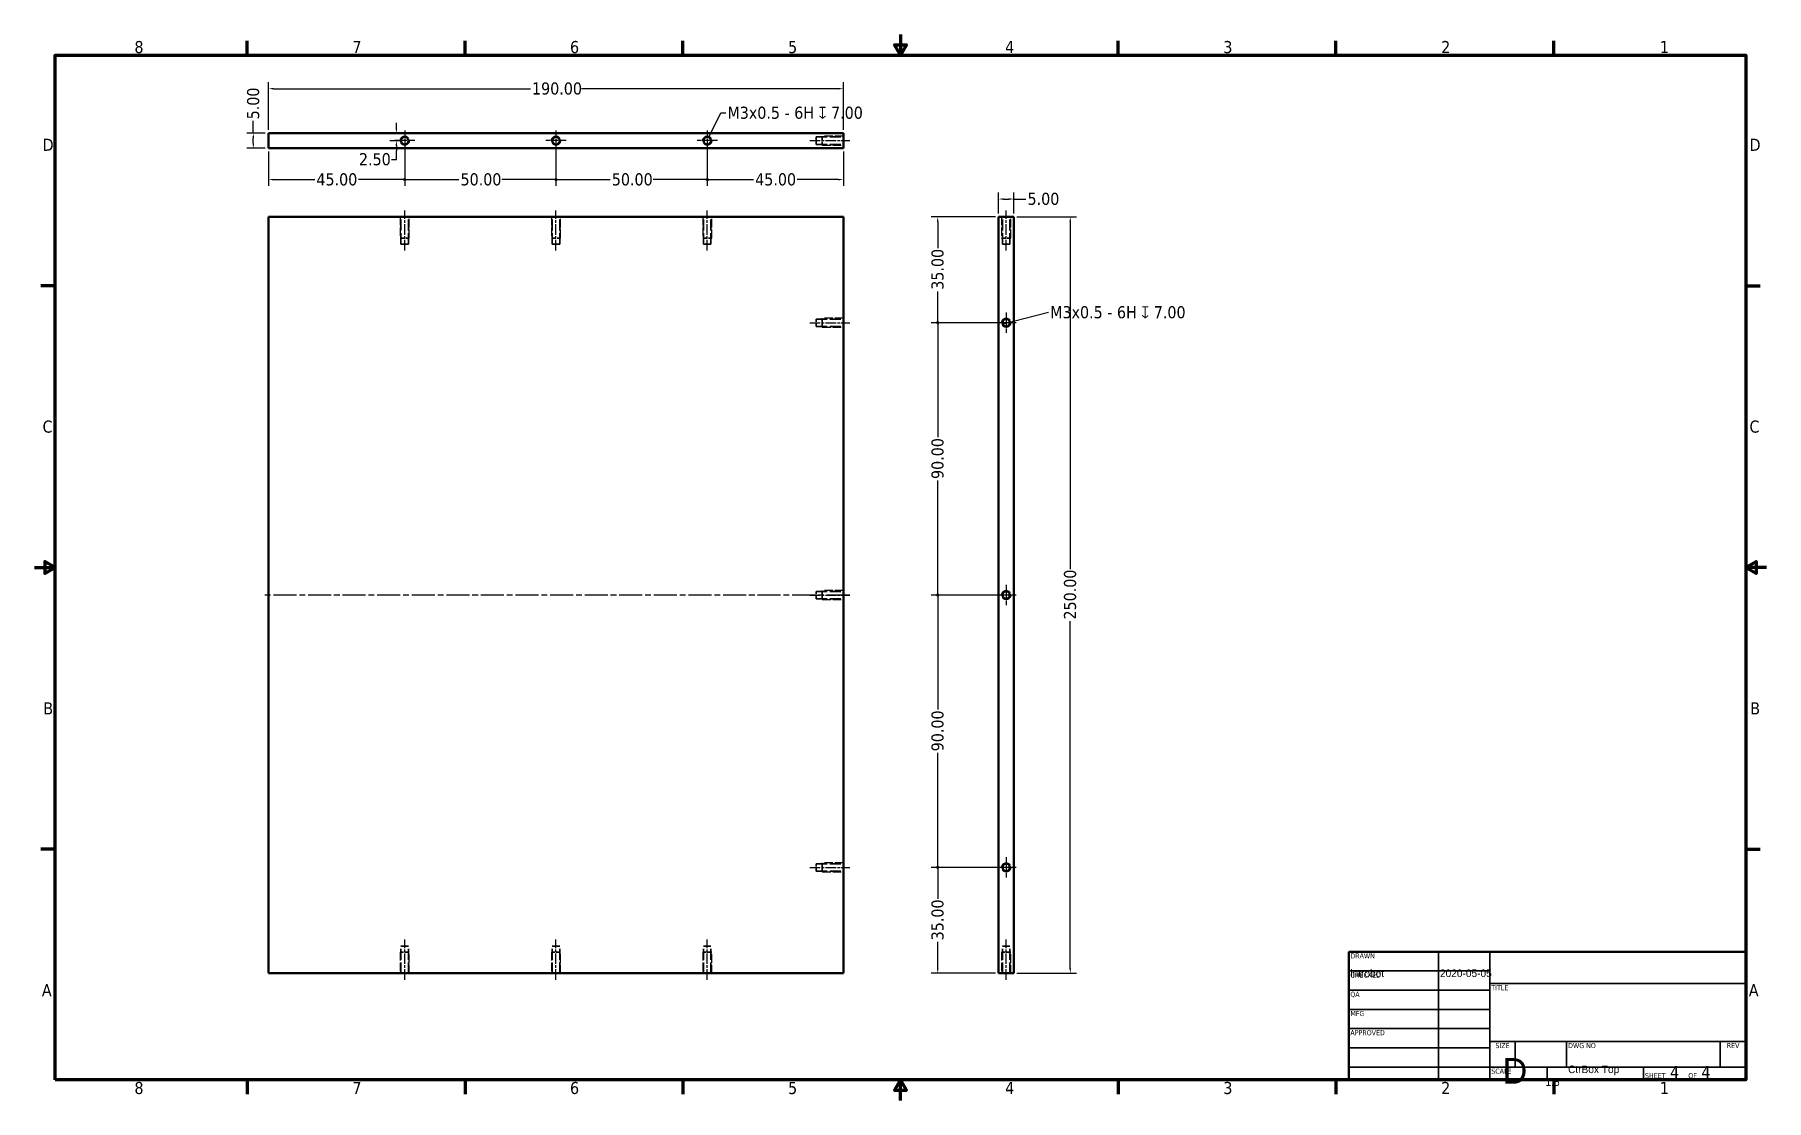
# Model space of a CAD drawing. Header units: millimetres. Extents: x 2 to 574, y 10 to 362.
import ezdxf
from ezdxf.enums import TextEntityAlignment as Align

# ---------------------------------------------------------------- set-up
doc = ezdxf.new("R2018")
doc.units = ezdxf.units.MM
doc.header["$LTSCALE"] = 0.666667
doc.linetypes.add('CHAIN', pattern=[0.7087, 0.4724, -0.0591, 0.1181, -0.0591])
doc.linetypes.add('DASHED', pattern=[0.2067, 0.1654, -0.0413])
for name, color, linetype, lineweight in [('Border (ANSI)', 7, 'Continuous', 70), ('Center Mark (ANSI)', 7, 'Continuous', 25), ('Centerline (ANSI)', 7, 'Continuous', 25), ('Dimension (ANSI)', 7, 'Continuous', 25), ('Hidden (ANSI)', 7, 'DASHED', 35), ('Hidden Narrow (ANSI)', 7, 'DASHED', 25), ('Symbol (ANSI)', 7, 'Continuous', 25), ('Title (ANSI)', 7, 'Continuous', 50), ('Visible (ANSI)', 7, 'Continuous', 50)]:
    doc.layers.add(name, color=color, linetype=linetype, lineweight=lineweight)
doc.styles.add('Note Text (ANSI)', font='tahoma.ttf')
doc.styles.add('Text Style38', font='tahoma.ttf')
doc.dimstyles.new('Default - mm (ANSI)', dxfattribs={"dimscale": 0.666667, "dimtxt": 6, "dimasz": 2.5, "dimexe": 3.175, "dimexo": 1.6002, "dimgap": 0.8, "dimtad": 0, "dimtoh": 1, "dimrnd": 1e-08, "dimzin": 4, "dimdsep": 46, "dimtxsty": 'Note Text (ANSI)', "dimcen": 0.09, "dimdle": 10, "dimclrd": 256, "dimclre": 256, "dimclrt": 256, "dimadec": 1, "dimazin": 1, "dimtfac": 0.508, "dimtofl": 0, "dimtmove": 0, "dimatfit": 3, "dimfxl": 1, "dimtolj": 1, "dimtzin": 4, "dimlwd": -1, "dimlwe": -1, "dimarcsym": 0})
doc.dimstyles.new('Default - mm (ANSI)$7', dxfattribs={"dimscale": 0.666667, "dimtxt": 6, "dimasz": 2.5, "dimexe": 3.175, "dimexo": 1.6002, "dimgap": 0.8, "dimtad": 0, "dimtoh": 1, "dimrnd": 1e-08, "dimzin": 4, "dimdsep": 46, "dimtxsty": 'Note Text (ANSI)', "dimcen": 0.09, "dimdle": 10, "dimclrd": 256, "dimclre": 256, "dimclrt": 256, "dimadec": 1, "dimazin": 1, "dimtfac": 0.508, "dimtofl": 0, "dimtmove": 0, "dimatfit": 3, "dimfxl": 1, "dimtolj": 1, "dimtzin": 4, "dimlwd": -1, "dimlwe": -1, "dimarcsym": 0})

# ---------------------------------------------------------------- blocks, each defined once
blk = doc.blocks.new('Borders Default Border')
at = {"layer": 'Border (ANSI)'}
for p, q in [((107.95, 533.4), (107.95, 540.42)), ((215.9, 533.4), (215.9, 540.42)), ((323.85, 533.4), (323.85, 540.42)), ((539.75, 533.4), (539.75, 540.42)), ((647.7, 533.4), (647.7, 540.42)), ((755.65, 533.4), (755.65, 540.42)), ((12.7, 419.1), (5.68, 419.1)), ((850.9, 419.1), (857.92, 419.1)), ((12.7, 139.7), (5.68, 139.7)), ((850.9, 139.7), (857.92, 139.7)), ((107.95, 25.4), (107.95, 18.38)), ((215.9, 25.4), (215.9, 18.38)), ((323.85, 25.4), (323.85, 18.38)), ((539.75, 25.4), (539.75, 18.38)), ((647.7, 25.4), (647.7, 18.38)), ((755.65, 25.4), (755.65, 18.38))]:
    blk.add_line(p, q, dxfattribs=at)
at = {"layer": 'Border (ANSI)', "flags": 128}
for points in [[(431.8, 543.56), (431.8, 533.4), (428.87, 538.48), (434.73, 538.48), (431.8, 533.4)], [(12.7, 25.4), (12.7, 533.4), (850.9, 533.4), (850.9, 25.4), (12.7, 25.4)], [(2.54, 279.4), (12.7, 279.4), (7.62, 282.33), (7.62, 276.47), (12.7, 279.4)], [(861.06, 279.4), (850.9, 279.4), (855.98, 282.33), (855.98, 276.47), (850.9, 279.4)], [(431.8, 15.24), (431.8, 25.4), (428.87, 20.32), (434.73, 20.32), (431.8, 25.4)]]:
    blk.add_lwpolyline(points, dxfattribs=at)
at = {"layer": 'Border (ANSI)', "char_height": 6, "attachment_point": 7, "style": 'Note Text (ANSI)'}
for s, insert in [('8', (52.02, 534.28)), ('7', (160.07, 534.42)), ('6', (267.96, 534.29)), ('5', (376.07, 534.29)), ('4', (483.68, 534.42)), ('3', (591.86, 534.29)), ('2', (699.86, 534.42)), ('1', (808.27, 534.42)), ('D', (6.49, 485.95)), ('D', (852.72, 485.95)), ('C', (6.47, 346.14)), ('C', (852.7, 346.14)), ('B', (6.85, 206.55)), ('B', (853.08, 206.55)), ('A', (6.13, 66.85)), ('A', (852.36, 66.85)), ('8', (52.02, 18.25)), ('7', (160.07, 18.38)), ('6', (267.96, 18.26)), ('5', (376.07, 18.26)), ('4', (483.68, 18.38)), ('3', (591.86, 18.26)), ('2', (699.86, 18.38)), ('1', (808.27, 18.38))]:
    blk.add_mtext(s, dxfattribs=dict(at, insert=insert))
blk = doc.blocks.new('Title Blocks ANSI - Large')
at = {"layer": 'Title (ANSI)'}
for p, q in [((127, 189.23), (127, 125.73)), ((323.85, 189.23), (127, 189.23)), ((323.85, 125.73), (323.85, 189.23)), ((127, 125.73), (323.85, 125.73))]:
    blk.add_line(p, q, dxfattribs=at)
at = {"layer": 'Title (ANSI)', "lineweight": 35}
for p, q in [((171.45, 125.73), (171.45, 189.23)), ((196.85, 125.73), (196.85, 189.23)), ((127, 179.7), (196.85, 179.7)), ((196.85, 173.48), (323.85, 173.48)), ((127, 170.18), (196.85, 170.18)), ((127, 160.65), (196.85, 160.65)), ((127, 151.13), (196.85, 151.13)), ((127, 141.6), (196.85, 141.6)), ((323.85, 144.78), (196.85, 144.78)), ((209.55, 132.08), (209.55, 144.78)), ((234.95, 132.08), (234.95, 144.78)), ((311.15, 132.08), (311.15, 144.78)), ((196.85, 132.08), (127, 132.08)), ((323.85, 132.08), (196.85, 132.08)), ((225.3, 132.08), (225.3, 125.73)), ((273.05, 132.08), (273.05, 125.73))]:
    blk.add_line(p, q, dxfattribs=at)
at = {"layer": 'Title (ANSI)', "style": 'Text Style38'}
for s, p in [('DRAWN', (127.76, 188.47)), ('CHECKED', (127.76, 178.94)), ('TITLE', (197.61, 172.72)), ('QA', (127.76, 169.42)), ('MFG', (127.76, 159.89)), ('APPROVED', (127.76, 150.37)), ('DWG NO', (235.71, 144.02)), ('SCALE', (197.61, 131.32))]:
    blk.add_text(s, height=2.54, dxfattribs=at).set_placement(p, align=Align.TOP_LEFT)
for s, p in [('SIZE', (203.2, 144.02)), ('REV', (317.5, 144.02))]:
    blk.add_text(s, height=2.54, dxfattribs=at).set_placement(p, align=Align.TOP_CENTER)
at = {"layer": 'Title (ANSI)', "insert": (273.81, 126.49), "char_height": 6, "attachment_point": 7, "style": 'Note Text (ANSI)'}
blk.add_mtext('\\fTahoma|b0|i0;\\H2.5400;SHEET\\fTahoma|b0|i0;\\H6.0000; 4  \\fTahoma|b0|i0;\\H2.5400;OF\\fTahoma|b0|i0;\\H6.0000; 4 ', dxfattribs=at)
at = {"layer": 'Title (ANSI)', "lineweight": 30, "flags": 104}
for tag, height, p in [('AUTHOR', 3.17, (127.76, 180.47)), ('CREATION_DATE', 3.17, (172.21, 180.47)), ('CHECKED_BY', 3.17, (127.76, 170.94)), ('CHECKED_DATE', 3.17, (172.21, 170.94)), ('MFG_APPROVED_BY', 3.17, (127.76, 151.89)), ('MFG_APPROVED_DATE', 3.17, (172.21, 151.89)), ('ENG_APPROVED_BY', 3.17, (127.76, 142.37)), ('ENG_APPROVAL_DATE', 3.17, (172.21, 142.37)), ('PART_NUMBER', 4.57, (235.71, 132.84))]:
    blk.add_attdef(tag, text='', height=height, dxfattribs=at).set_placement(p, align=Align.BOTTOM_LEFT)
for tag, height, p in [('COMPANY', 3.17, (260.35, 181.36)), ('REVISION_NUMBER', 3.17, (317.5, 136.52)), ('Sheet_Size', 4.57, (203.2, 136.52))]:
    blk.add_attdef(tag, text='', height=height, dxfattribs=at).set_placement(p, align=Align.MIDDLE_CENTER)
blk.add_attdef('TITLE', text='', height=4.57, dxfattribs=at).set_placement((197.61, 158.06), align=Align.MIDDLE_LEFT)
blk.add_attdef('Initial_View_Scale', text='', height=6, dxfattribs=at).set_placement((224.54, 126.49), align=Align.BOTTOM_RIGHT)
blk = doc.blocks.new('*D6')
at = {"layer": 'Defpoints', "color": 0, "transparency": 16777216}
for p in [(325.3, 302.15), (343.97, 302.15), (325.3, 52.15)]:
    blk.add_point(p, dxfattribs=at)
at = {"layer": 'Dimension (ANSI)', "transparency": 16777216}
for p, q in [((326.37, 302.15), (346.08, 302.15)), ((343.97, 300.49), (343.97, 185.77)), ((343.97, 53.82), (343.97, 168.54)), ((326.37, 52.15), (346.08, 52.15))]:
    blk.add_line(p, q, dxfattribs=at)
for points in [[(343.69, 300.49), (344.25, 300.49), (343.97, 302.15)], [(343.69, 53.82), (344.25, 53.82), (343.97, 52.15)]]:
    blk.add_solid(points, dxfattribs=at)
at = {"layer": 'Dimension (ANSI)', "transparency": 16777216, "insert": (341.88, 169.07), "char_height": 4, "attachment_point": 1, "rotation": 90, "style": 'Note Text (ANSI)'}
blk.add_mtext('\\A1;250.00', dxfattribs=at)
blk = doc.blocks.new('*D7')
at = {"layer": 'Defpoints', "color": 0, "transparency": 16777216}
for p in [(79, 344.5), (79, 329.83), (269, 329.83)]:
    blk.add_point(p, dxfattribs=at)
at = {"layer": 'Dimension (ANSI)', "transparency": 16777216}
for p, q in [((79, 330.9), (79, 346.62)), ((80.67, 344.5), (165.54, 344.5)), ((267.34, 344.5), (182.46, 344.5)), ((269, 330.9), (269, 346.62))]:
    blk.add_line(p, q, dxfattribs=at)
for points in [[(80.67, 344.78), (80.67, 344.22), (79, 344.5)], [(267.34, 344.78), (267.34, 344.22), (269, 344.5)]]:
    blk.add_solid(points, dxfattribs=at)
at = {"layer": 'Dimension (ANSI)', "transparency": 16777216, "insert": (166.08, 346.58), "char_height": 4, "attachment_point": 1, "style": 'Note Text (ANSI)'}
blk.add_mtext('\\A1;190.00', dxfattribs=at)
blk = doc.blocks.new('*D8')
at = {"layer": 'Defpoints', "color": 0, "transparency": 16777216}
for p in [(79, 329.83), (73.97, 324.83), (79, 324.83)]:
    blk.add_point(p, dxfattribs=at)
at = {"layer": 'Dimension (ANSI)', "transparency": 16777216}
for p, q in [((73.97, 329.83), (73.97, 333.84)), ((77.94, 329.83), (71.86, 329.83)), ((73.97, 326.5), (73.97, 328.17)), ((77.94, 324.83), (71.86, 324.83))]:
    blk.add_line(p, q, dxfattribs=at)
for points in [[(73.7, 328.17), (74.25, 328.17), (73.97, 329.83)], [(73.7, 326.5), (74.25, 326.5), (73.97, 324.83)]]:
    blk.add_solid(points, dxfattribs=at)
at = {"layer": 'Dimension (ANSI)', "transparency": 16777216, "insert": (71.89, 334.38), "char_height": 4, "attachment_point": 1, "rotation": 90, "style": 'Note Text (ANSI)'}
blk.add_mtext('\\A1;5.00', dxfattribs=at)
blk = doc.blocks.new('*D9')
at = {"layer": 'Defpoints', "color": 0, "transparency": 16777216}
for p in [(320.3, 308.04), (320.3, 302.15), (325.3, 302.15)]:
    blk.add_point(p, dxfattribs=at)
at = {"layer": 'Dimension (ANSI)', "transparency": 16777216}
for p, q in [((320.3, 303.22), (320.3, 310.16)), ((325.3, 303.22), (325.3, 310.16)), ((321.97, 308.04), (323.63, 308.04)), ((325.3, 308.04), (329.31, 308.04))]:
    blk.add_line(p, q, dxfattribs=at)
for points in [[(321.97, 308.32), (321.97, 307.76), (320.3, 308.04)], [(323.63, 308.32), (323.63, 307.76), (325.3, 308.04)]]:
    blk.add_solid(points, dxfattribs=at)
at = {"layer": 'Dimension (ANSI)', "transparency": 16777216, "insert": (329.85, 310.12), "char_height": 4, "attachment_point": 1, "style": 'Note Text (ANSI)'}
blk.add_mtext('\\A1;5.00', dxfattribs=at)
blk = doc.blocks.new('_DotSmall')
at = {"color": 0, "linetype": 'ByBlock', "const_width": 0.5}
blk.add_lwpolyline([(-0.0625, 0, 1), (0.0625, 0, 1)], format="xyb", close=True, dxfattribs=at)
blk = doc.blocks.new('*D10')
at = {"layer": 'Defpoints', "color": 0, "transparency": 16777216}
for p in [(124, 327.33), (79, 324.83), (124, 314.46)]:
    blk.add_point(p, dxfattribs=at)
at = {"layer": 'Dimension (ANSI)', "transparency": 16777216}
for p, q in [((124, 326.27), (124, 312.35)), ((79, 323.77), (79, 312.35)), ((80.67, 314.46), (94.29, 314.46)), ((124, 314.46), (108.7, 314.46))]:
    blk.add_line(p, q, dxfattribs=at)
blk.add_solid([(80.67, 314.74), (80.67, 314.19), (79, 314.46)], dxfattribs=at)
at = {"layer": 'Dimension (ANSI)', "transparency": 16777216, "xscale": 1.666666666666667, "yscale": 1.666666666666667, "zscale": 1.666666666666667}
blk.add_blockref('_DotSmall', (124, 314.46), dxfattribs=at)
at = {"layer": 'Dimension (ANSI)', "transparency": 16777216, "insert": (94.82, 316.55), "char_height": 4, "attachment_point": 1, "style": 'Note Text (ANSI)'}
blk.add_mtext('\\A1;45.00', dxfattribs=at)
blk = doc.blocks.new('*D12')
at = {"layer": 'Defpoints', "color": 0, "transparency": 16777216}
for p in [(124, 327.33), (174, 327.33), (174, 314.46)]:
    blk.add_point(p, dxfattribs=at)
at = {"layer": 'Dimension (ANSI)', "transparency": 16777216}
for p, q in [((124, 326.27), (124, 312.35)), ((174, 326.27), (174, 312.35)), ((124, 314.46), (141.92, 314.46)), ((174, 314.46), (156.11, 314.46))]:
    blk.add_line(p, q, dxfattribs=at)
at = {"layer": 'Dimension (ANSI)', "transparency": 16777216, "xscale": 1.666666666666667, "yscale": 1.666666666666667, "zscale": 1.666666666666667, "rotation": 180}
blk.add_blockref('_DotSmall', (124, 314.46), dxfattribs=at)
at = {"layer": 'Dimension (ANSI)', "transparency": 16777216, "xscale": 1.666666666666667, "yscale": 1.666666666666667, "zscale": 1.666666666666667}
blk.add_blockref('_DotSmall', (174, 314.46), dxfattribs=at)
at = {"layer": 'Dimension (ANSI)', "transparency": 16777216, "insert": (142.45, 316.55), "char_height": 4, "attachment_point": 1, "style": 'Note Text (ANSI)'}
blk.add_mtext('\\A1;50.00', dxfattribs=at)
blk = doc.blocks.new('*D13')
at = {"layer": 'Defpoints', "color": 0, "transparency": 16777216}
for p in [(174, 327.33), (224, 327.33), (224, 314.46)]:
    blk.add_point(p, dxfattribs=at)
at = {"layer": 'Dimension (ANSI)', "transparency": 16777216}
for p, q in [((174, 326.27), (174, 312.35)), ((224, 326.27), (224, 312.35)), ((174, 314.46), (191.92, 314.46)), ((224, 314.46), (206.11, 314.46))]:
    blk.add_line(p, q, dxfattribs=at)
at = {"layer": 'Dimension (ANSI)', "transparency": 16777216, "xscale": 1.666666666666667, "yscale": 1.666666666666667, "zscale": 1.666666666666667, "rotation": 180}
blk.add_blockref('_DotSmall', (174, 314.46), dxfattribs=at)
at = {"layer": 'Dimension (ANSI)', "transparency": 16777216, "xscale": 1.666666666666667, "yscale": 1.666666666666667, "zscale": 1.666666666666667}
blk.add_blockref('_DotSmall', (224, 314.46), dxfattribs=at)
at = {"layer": 'Dimension (ANSI)', "transparency": 16777216, "insert": (192.45, 316.55), "char_height": 4, "attachment_point": 1, "style": 'Note Text (ANSI)'}
blk.add_mtext('\\A1;50.00', dxfattribs=at)
blk = doc.blocks.new('*D14')
at = {"layer": 'Defpoints', "color": 0, "transparency": 16777216}
for p in [(224, 327.33), (269, 324.83), (269, 314.46)]:
    blk.add_point(p, dxfattribs=at)
at = {"layer": 'Dimension (ANSI)', "transparency": 16777216}
for p, q in [((224, 326.27), (224, 312.35)), ((269, 323.77), (269, 312.35)), ((224, 314.46), (239.3, 314.46)), ((267.34, 314.46), (253.72, 314.46))]:
    blk.add_line(p, q, dxfattribs=at)
blk.add_solid([(267.34, 314.74), (267.34, 314.19), (269, 314.46)], dxfattribs=at)
at = {"layer": 'Dimension (ANSI)', "transparency": 16777216, "xscale": 1.666666666666667, "yscale": 1.666666666666667, "zscale": 1.666666666666667, "rotation": 180}
blk.add_blockref('_DotSmall', (224, 314.46), dxfattribs=at)
at = {"layer": 'Dimension (ANSI)', "transparency": 16777216, "insert": (239.84, 316.55), "char_height": 4, "attachment_point": 1, "style": 'Note Text (ANSI)'}
blk.add_mtext('\\A1;45.00', dxfattribs=at)
blk = doc.blocks.new('*D15')
at = {"layer": 'Defpoints', "color": 0, "transparency": 16777216}
for p in [(300.16, 87.15), (322.8, 87.15), (320.3, 52.15)]:
    blk.add_point(p, dxfattribs=at)
at = {"layer": 'Dimension (ANSI)', "transparency": 16777216}
for p, q in [((321.73, 87.15), (298.04, 87.15)), ((300.16, 87.15), (300.16, 76.78)), ((300.16, 53.82), (300.16, 62.52)), ((319.23, 52.15), (298.04, 52.15))]:
    blk.add_line(p, q, dxfattribs=at)
blk.add_solid([(299.88, 53.82), (300.44, 53.82), (300.16, 52.15)], dxfattribs=at)
at = {"layer": 'Dimension (ANSI)', "transparency": 16777216, "xscale": 1.666666666666667, "yscale": 1.666666666666667, "zscale": 1.666666666666667, "rotation": 90}
blk.add_blockref('_DotSmall', (300.16, 87.15), dxfattribs=at)
at = {"layer": 'Dimension (ANSI)', "transparency": 16777216, "insert": (298.08, 63.05), "char_height": 4, "attachment_point": 1, "rotation": 90, "style": 'Note Text (ANSI)'}
blk.add_mtext('\\A1;35.00', dxfattribs=at)
blk = doc.blocks.new('*D16')
at = {"layer": 'Defpoints', "color": 0, "transparency": 16777216}
for p in [(300.16, 302.15), (320.3, 302.15), (322.8, 267.15)]:
    blk.add_point(p, dxfattribs=at)
at = {"layer": 'Dimension (ANSI)', "transparency": 16777216}
for p, q in [((319.23, 302.15), (298.04, 302.15)), ((300.16, 300.49), (300.16, 291.79)), ((300.16, 267.15), (300.16, 277.53)), ((321.73, 267.15), (298.04, 267.15))]:
    blk.add_line(p, q, dxfattribs=at)
blk.add_solid([(299.88, 300.49), (300.44, 300.49), (300.16, 302.15)], dxfattribs=at)
at = {"layer": 'Dimension (ANSI)', "transparency": 16777216, "xscale": 1.666666666666667, "yscale": 1.666666666666667, "zscale": 1.666666666666667, "rotation": 270}
blk.add_blockref('_DotSmall', (300.16, 267.15), dxfattribs=at)
at = {"layer": 'Dimension (ANSI)', "transparency": 16777216, "insert": (298.08, 278.06), "char_height": 4, "attachment_point": 1, "rotation": 90, "style": 'Note Text (ANSI)'}
blk.add_mtext('\\A1;35.00', dxfattribs=at)
blk = doc.blocks.new('*D17')
at = {"layer": 'Defpoints', "color": 0, "transparency": 16777216}
for p in [(300.16, 267.15), (322.8, 267.15), (322.8, 177.15)]:
    blk.add_point(p, dxfattribs=at)
at = {"layer": 'Dimension (ANSI)', "transparency": 16777216}
for p, q in [((321.73, 267.15), (298.04, 267.15)), ((300.16, 267.15), (300.16, 229.33)), ((300.16, 177.15), (300.16, 214.99)), ((321.73, 177.15), (298.04, 177.15))]:
    blk.add_line(p, q, dxfattribs=at)
at = {"layer": 'Dimension (ANSI)', "transparency": 16777216, "xscale": 1.666666666666667, "yscale": 1.666666666666667, "zscale": 1.666666666666667}
for p, rotation in [((300.16, 267.15), 90), ((300.16, 177.15), 270)]:
    blk.add_blockref('_DotSmall', p, dxfattribs=dict(at, rotation=rotation))
at = {"layer": 'Dimension (ANSI)', "transparency": 16777216, "insert": (298.08, 215.52), "char_height": 4, "attachment_point": 1, "rotation": 90, "style": 'Note Text (ANSI)'}
blk.add_mtext('\\A1;90.00', dxfattribs=at)
blk = doc.blocks.new('*D18')
at = {"layer": 'Defpoints', "color": 0, "transparency": 16777216}
for p in [(300.16, 177.15), (322.8, 177.15), (322.8, 87.15)]:
    blk.add_point(p, dxfattribs=at)
at = {"layer": 'Dimension (ANSI)', "transparency": 16777216}
for p, q in [((321.73, 177.15), (298.04, 177.15)), ((300.16, 177.15), (300.16, 139.33)), ((300.16, 87.15), (300.16, 124.99)), ((321.73, 87.15), (298.04, 87.15))]:
    blk.add_line(p, q, dxfattribs=at)
at = {"layer": 'Dimension (ANSI)', "transparency": 16777216, "xscale": 1.666666666666667, "yscale": 1.666666666666667, "zscale": 1.666666666666667}
for p, rotation in [((300.16, 177.15), 90), ((300.16, 87.15), 270)]:
    blk.add_blockref('_DotSmall', p, dxfattribs=dict(at, rotation=rotation))
at = {"layer": 'Dimension (ANSI)', "transparency": 16777216, "insert": (298.08, 125.52), "char_height": 4, "attachment_point": 1, "rotation": 90, "style": 'Note Text (ANSI)'}
blk.add_mtext('\\A1;90.00', dxfattribs=at)
blk = doc.blocks.new('*D19')
at = {"layer": 'Defpoints', "color": 0, "transparency": 16777216}
for p in [(121.25, 329.83), (124, 327.33), (127.25, 329.83)]:
    blk.add_point(p, dxfattribs=at)
at = {"layer": 'Dimension (ANSI)', "transparency": 16777216}
for p, q in [((121.25, 331.5), (121.25, 333.17)), ((122.94, 327.33), (119.14, 327.33)), ((119.59, 321.12), (121.25, 321.12)), ((121.25, 325.67), (121.25, 324)), ((121.25, 321.12), (121.25, 324))]:
    blk.add_line(p, q, dxfattribs=at)
for points in [[(120.97, 331.5), (121.53, 331.5), (121.25, 329.83)], [(120.97, 325.67), (121.53, 325.67), (121.25, 327.33)]]:
    blk.add_solid(points, dxfattribs=at)
at = {"layer": 'Dimension (ANSI)', "transparency": 16777216, "insert": (108.89, 323.2), "char_height": 4, "attachment_point": 1, "style": 'Note Text (ANSI)'}
blk.add_mtext('\\A1;2.50', dxfattribs=at)

msp = doc.modelspace()

# ---------------------------------------------------------------- linework, layer by layer
at = {"layer": 'Center Mark (ANSI)', "linetype": 'CHAIN', "ltscale": 5.576541}
for p, q in [((127.35, 327.333), (120.658, 327.333)), ((124.004, 330.679), (124.004, 323.987)), ((177.35, 327.333), (170.658, 327.333)), ((174.004, 330.679), (174.004, 323.987)), ((227.35, 327.333), (220.658, 327.333)), ((224.004, 330.679), (224.004, 323.987)), ((322.802, 270.5), (322.802, 263.808)), ((326.148, 267.154), (319.455, 267.154)), ((322.802, 180.5), (322.802, 173.808)), ((326.148, 177.154), (319.455, 177.154)), ((326.148, 87.154), (319.455, 87.154)), ((322.802, 90.5), (322.802, 83.808))]:
    msp.add_line(p, q, dxfattribs=at)
at = {"layer": 'Centerline (ANSI)', "linetype": 'CHAIN', "ltscale": 11.027078}
for p, q in [((257.887, 327.333), (271.121, 327.333)), ((124.004, 291.037), (124.004, 304.271)), ((174.004, 291.037), (174.004, 304.271)), ((224.004, 291.037), (224.004, 304.271)), ((322.802, 291.037), (322.802, 304.271)), ((257.887, 267.154), (271.121, 267.154)), ((257.887, 177.154), (271.121, 177.154)), ((257.887, 87.154), (271.121, 87.154)), ((124.004, 50.037), (124.004, 63.271)), ((174.004, 50.037), (174.004, 63.271)), ((224.004, 50.037), (224.004, 63.271)), ((322.802, 50.037), (322.802, 63.271))]:
    msp.add_line(p, q, dxfattribs=at)
at = {"layer": 'Centerline (ANSI)', "linetype": 'CHAIN', "ltscale": 24.192183}
msp.add_line((271.121, 177.154), (76.887, 177.154), dxfattribs=at)
at = {"layer": 'Hidden (ANSI)', "ltscale": 11.035488}
for p, q in [((260.004, 326.104), (260.004, 328.563)), ((125.233, 293.154), (122.774, 293.154)), ((175.233, 293.154), (172.774, 293.154)), ((225.233, 293.154), (222.774, 293.154)), ((324.031, 293.154), (321.572, 293.154)), ((260.004, 265.925), (260.004, 268.384)), ((260.004, 175.925), (260.004, 178.384)), ((260.004, 85.925), (260.004, 88.384)), ((125.233, 61.154), (122.774, 61.154)), ((175.233, 61.154), (172.774, 61.154)), ((225.233, 61.154), (222.774, 61.154)), ((324.031, 61.154), (321.572, 61.154))]:
    msp.add_line(p, q, dxfattribs=at)
at = {"layer": 'Hidden (ANSI)', "ltscale": 32.656025}
for p, q in [((260.004, 328.563), (269.004, 328.563)), ((260.004, 326.104), (269.004, 326.104)), ((122.774, 293.154), (122.774, 302.154)), ((125.233, 293.154), (125.233, 302.154)), ((172.774, 293.154), (172.774, 302.154)), ((175.233, 293.154), (175.233, 302.154)), ((222.774, 293.154), (222.774, 302.154)), ((225.233, 293.154), (225.233, 302.154)), ((321.572, 293.154), (321.572, 302.154)), ((324.031, 293.154), (324.031, 302.154)), ((260.004, 268.384), (269.004, 268.384)), ((260.004, 265.925), (269.004, 265.925)), ((260.004, 178.384), (269.004, 178.384)), ((260.004, 175.925), (269.004, 175.925)), ((260.004, 88.384), (269.004, 88.384)), ((260.004, 85.925), (269.004, 85.925)), ((122.774, 52.154), (122.774, 61.154)), ((125.233, 52.154), (125.233, 61.154)), ((172.774, 52.154), (172.774, 61.154)), ((175.233, 52.154), (175.233, 61.154)), ((222.774, 52.154), (222.774, 61.154)), ((225.233, 52.154), (225.233, 61.154)), ((321.572, 52.154), (321.572, 61.154)), ((324.031, 52.154), (324.031, 61.154))]:
    msp.add_line(p, q, dxfattribs=at)
at = {"layer": 'Hidden (ANSI)', "ltscale": 13.463407}
for p, q in [((262.004, 328.833), (262.004, 325.833)), ((122.504, 295.154), (125.504, 295.154)), ((172.504, 295.154), (175.504, 295.154)), ((222.504, 295.154), (225.504, 295.154)), ((321.302, 295.154), (324.302, 295.154)), ((262.004, 268.654), (262.004, 265.654)), ((262.004, 178.654), (262.004, 175.654)), ((262.004, 88.654), (262.004, 85.654)), ((125.504, 59.154), (122.504, 59.154)), ((175.504, 59.154), (172.504, 59.154)), ((225.504, 59.154), (222.504, 59.154)), ((324.302, 59.154), (321.302, 59.154))]:
    msp.add_line(p, q, dxfattribs=at)
at = {"layer": 'Hidden Narrow (ANSI)', "ltscale": 25.39913}
for p, q in [((269.004, 328.833), (262.004, 328.833)), ((262.004, 325.833), (269.004, 325.833)), ((122.504, 302.154), (122.504, 295.154)), ((125.504, 295.154), (125.504, 302.154)), ((172.504, 302.154), (172.504, 295.154)), ((175.504, 295.154), (175.504, 302.154)), ((222.504, 302.154), (222.504, 295.154)), ((225.504, 295.154), (225.504, 302.154)), ((321.302, 302.154), (321.302, 295.154)), ((324.302, 295.154), (324.302, 302.154)), ((269.004, 268.654), (262.004, 268.654)), ((262.004, 265.654), (269.004, 265.654)), ((269.004, 178.654), (262.004, 178.654)), ((262.004, 175.654), (269.004, 175.654)), ((269.004, 88.654), (262.004, 88.654)), ((262.004, 85.654), (269.004, 85.654)), ((122.504, 59.154), (122.504, 52.154)), ((125.504, 52.154), (125.504, 59.154)), ((172.504, 59.154), (172.504, 52.154)), ((175.504, 52.154), (175.504, 59.154)), ((222.504, 59.154), (222.504, 52.154)), ((225.504, 52.154), (225.504, 59.154)), ((321.302, 59.154), (321.302, 52.154)), ((324.302, 52.154), (324.302, 59.154))]:
    msp.add_line(p, q, dxfattribs=at)
at = {"layer": 'Hidden Narrow (ANSI)', "ltscale": 34.197308}
for centre in [(124.004, 327.333), (174.004, 327.333), (224.004, 327.333), (322.802, 267.154), (322.802, 177.154), (322.802, 87.154)]:
    msp.add_circle(centre, 1.5, dxfattribs=at)
at = {"layer": 'Visible (ANSI)'}
for p, q in [((269.004, 329.833), (79.004, 329.833)), ((79.004, 329.833), (79.004, 324.833)), ((269.004, 329.833), (269.004, 324.833)), ((269.004, 324.833), (79.004, 324.833)), ((269.004, 302.154), (79.004, 302.154)), ((79.004, 302.154), (79.004, 52.154)), ((269.004, 52.154), (269.004, 302.154)), ((325.302, 302.154), (320.302, 302.154)), ((320.302, 52.154), (320.302, 302.154)), ((325.302, 52.154), (325.302, 302.154)), ((79.004, 52.154), (269.004, 52.154)), ((325.302, 52.154), (320.302, 52.154))]:
    msp.add_line(p, q, dxfattribs=at)
for centre in [(124.004, 327.333), (174.004, 327.333), (224.004, 327.333), (322.802, 267.154), (322.802, 177.154), (322.802, 87.154)]:
    msp.add_circle(centre, 1.23, dxfattribs=at)

# ---------------------------------------------------------------- block references
at = {"xscale": 0.6666666666666666, "yscale": 0.6666666666666666, "zscale": 0.6666666666666666}
msp.add_blockref('Borders Default Border', (0, 0), dxfattribs=at)
ref = msp.add_blockref('Title Blocks ANSI - Large', (351.366, -66.886), dxfattribs=dict(xscale=0.6666666666666666, yscale=0.6666666666666666, zscale=0.6666666666666666))
lines = msp.add_mtext('introbot', dxfattribs={"layer": 'Title (ANSI)', "insert": (436.541, 53.425), "char_height": 2.5, "attachment_point": 1})
ref.add_attrib('AUTHOR', '', (436.541, 53.425), dxfattribs={"flags": 104}).embed_mtext(lines)
lines = msp.add_mtext('2020-05-05', dxfattribs={"layer": 'Title (ANSI)', "insert": (466.175, 53.425), "char_height": 2.5, "attachment_point": 1})
ref.add_attrib('CREATION_DATE', '', (466.175, 53.425), dxfattribs={"flags": 104}).embed_mtext(lines)
lines = msp.add_mtext('CtrBox Top', dxfattribs={"layer": 'Title (ANSI)', "insert": (508.508, 21.675), "char_height": 2.5, "attachment_point": 1})
ref.add_attrib('PART_NUMBER', '', (508.508, 21.675), dxfattribs={"flags": 104}).embed_mtext(lines)
lines = msp.add_mtext('D', dxfattribs={"layer": 'Title (ANSI)', "insert": (486.833, 24.13), "char_height": 8.467, "attachment_point": 1})
ref.add_attrib('Sheet_Size', '', (486.833, 24.13), dxfattribs={"flags": 104}).embed_mtext(lines)
lines = msp.add_mtext('1.5', dxfattribs={"layer": 'Title (ANSI)', "insert": (501.057, 17.441), "char_height": 2.5, "attachment_point": 1})
ref.add_attrib('Initial_View_Scale', '', (501.057, 17.441), dxfattribs={"flags": 104}).embed_mtext(lines)

# ---------------------------------------------------------------- texts
at = {"layer": 'Symbol (ANSI)', "char_height": 4, "width": 49.03942, "attachment_point": 1, "line_spacing_factor": 1.05, "style": 'Note Text (ANSI)'}
for insert in [(230.671, 338.572), (337.329, 272.635)]:
    msp.add_mtext('M3x0.5 - 6H \\fAIGDT|b0|i0;\\H4.0000;x\\fTahoma|b0|i0;\\H4.0000; 7.00', dxfattribs=dict(at, insert=insert))

# ---------------------------------------------------------------- dimensions: what is measured, and where the dimension line sits
at = {"layer": 'Dimension (ANSI)'}
for base, p1, p2, angle, override, picture, middle in [((73.973, 324.833), (79.004, 329.833), (79.004, 324.833), 90, {"dimgap": 0.8, "dimtoh": 0, "dimdec": 2, "dimtol": 0, "dimlim": 0, "dimtp": 0, "dimtm": 0, "dimtdec": 2, "dimatfit": 2}, '*D8', (73.973, 339.436)), ((79.004, 344.5), (269.004, 329.833), (79.004, 329.833), 180, {"dimgap": 0.8, "dimtoh": 0, "dimdec": 2, "dimtol": 0, "dimlim": 0, "dimtp": 0, "dimtm": 0, "dimtdec": 2, "dimatfit": 1}, '*D7', (174.004, 344.5)), ((121.252, 329.833), (124.004, 327.333), (127.254, 329.833), 90, {"dimgap": 0.8, "dimtih": 1, "dimtoh": 1, "dimdec": 2, "dimse2": 1, "dimtol": 0, "dimlim": 0, "dimtp": 0, "dimtm": 0, "dimtdec": 2, "dimtmove": 1, "dimatfit": 1}, '*D19', (121.122, 321.121)), ((124.004, 314.463), (79.004, 324.833), (124.004, 327.333), 180, {"dimgap": 0.8, "dimtoh": 0, "dimdec": 2, "dimblk2": 'DotSmall', "dimsah": 1, "dimdle": 0, "dimtol": 0, "dimlim": 0, "dimtp": 0, "dimtm": 0, "dimtdec": 2, "dimatfit": 1}, '*D10', (101.497, 314.463)), ((174.004, 314.463), (124.004, 327.333), (174.004, 327.333), 180, {"dimgap": 0.8, "dimtoh": 0, "dimdec": 2, "dimblk1": 'DotSmall', "dimblk2": 'DotSmall', "dimsah": 1, "dimdle": 0, "dimtol": 0, "dimlim": 0, "dimtp": 0, "dimtm": 0, "dimtdec": 2, "dimatfit": 1}, '*D12', (149.011, 314.463)), ((224.004, 314.463), (174.004, 327.333), (224.004, 327.333), 180, {"dimgap": 0.8, "dimtoh": 0, "dimdec": 2, "dimblk1": 'DotSmall', "dimblk2": 'DotSmall', "dimsah": 1, "dimdle": 0, "dimtol": 0, "dimlim": 0, "dimtp": 0, "dimtm": 0, "dimtdec": 2, "dimatfit": 1}, '*D13', (199.011, 314.463)), ((269.004, 314.463), (224.004, 327.333), (269.004, 324.833), 180, {"dimgap": 0.8, "dimtoh": 0, "dimdec": 2, "dimblk1": 'DotSmall', "dimsah": 1, "dimdle": 0, "dimtol": 0, "dimlim": 0, "dimtp": 0, "dimtm": 0, "dimtdec": 2, "dimatfit": 1}, '*D14', (246.511, 314.463)), ((320.302, 308.042), (325.302, 302.154), (320.302, 302.154), 180, {"dimgap": 0.8, "dimtoh": 0, "dimdec": 2, "dimtol": 0, "dimlim": 0, "dimtp": 0, "dimtm": 0, "dimtdec": 2, "dimatfit": 2}, '*D9', (334.905, 308.042)), ((300.159, 302.154), (322.802, 267.154), (320.302, 302.154), 90, {"dimgap": 0.8, "dimtoh": 0, "dimdec": 2, "dimblk1": 'DotSmall', "dimsah": 1, "dimdle": 0, "dimtol": 0, "dimlim": 0, "dimtp": 0, "dimtm": 0, "dimtdec": 2, "dimatfit": 1}, '*D16', (300.159, 284.661)), ((343.968, 302.154), (325.302, 52.154), (325.302, 302.154), 90, {"dimgap": 0.8, "dimtoh": 0, "dimdec": 2, "dimtol": 0, "dimlim": 0, "dimtp": 0, "dimtm": 0, "dimtdec": 2, "dimatfit": 1}, '*D6', (343.968, 177.154)), ((300.159, 267.154), (322.802, 177.154), (322.802, 267.154), 90, {"dimgap": 0.8, "dimtoh": 0, "dimdec": 2, "dimblk1": 'DotSmall', "dimblk2": 'DotSmall', "dimsah": 1, "dimdle": 0, "dimtol": 0, "dimlim": 0, "dimtp": 0, "dimtm": 0, "dimtdec": 2, "dimatfit": 1}, '*D17', (300.159, 222.161)), ((300.159, 177.154), (322.802, 87.154), (322.802, 177.154), 90, {"dimgap": 0.8, "dimtoh": 0, "dimdec": 2, "dimblk1": 'DotSmall', "dimblk2": 'DotSmall', "dimsah": 1, "dimdle": 0, "dimtol": 0, "dimlim": 0, "dimtp": 0, "dimtm": 0, "dimtdec": 2, "dimatfit": 1}, '*D18', (300.159, 132.161)), ((300.159, 87.154), (320.302, 52.154), (322.802, 87.154), 90, {"dimgap": 0.8, "dimtoh": 0, "dimdec": 2, "dimblk2": 'DotSmall', "dimsah": 1, "dimdle": 0, "dimtol": 0, "dimlim": 0, "dimtp": 0, "dimtm": 0, "dimtdec": 2, "dimatfit": 1}, '*D15', (300.159, 69.647))]:
    dim = msp.add_linear_dim(base=base, p1=p1, p2=p2, angle=angle, dimstyle='Default - mm (ANSI)', override=override, dxfattribs=at)
    dim.commit()
    dim.dimension.update_dxf_attribs({"geometry": picture, "text_midpoint": middle, "dimtype": 160})

# ---------------------------------------------------------------- leaders
at = {"layer": 'Symbol (ANSI)', "annotation_type": 0, "has_hookline": 1, "hookline_direction": 0, "text_width": 48.076}
for points in [[(224.652, 328.686), (228.471, 336.572), (230.137, 336.572)], [(321.361, 266.737), (336.796, 270.635)]]:
    msp.add_leader(points, dimstyle='Default - mm (ANSI)$7', override={"dimtad": 0}, dxfattribs=at)

doc.saveas('drawing.dxf')
